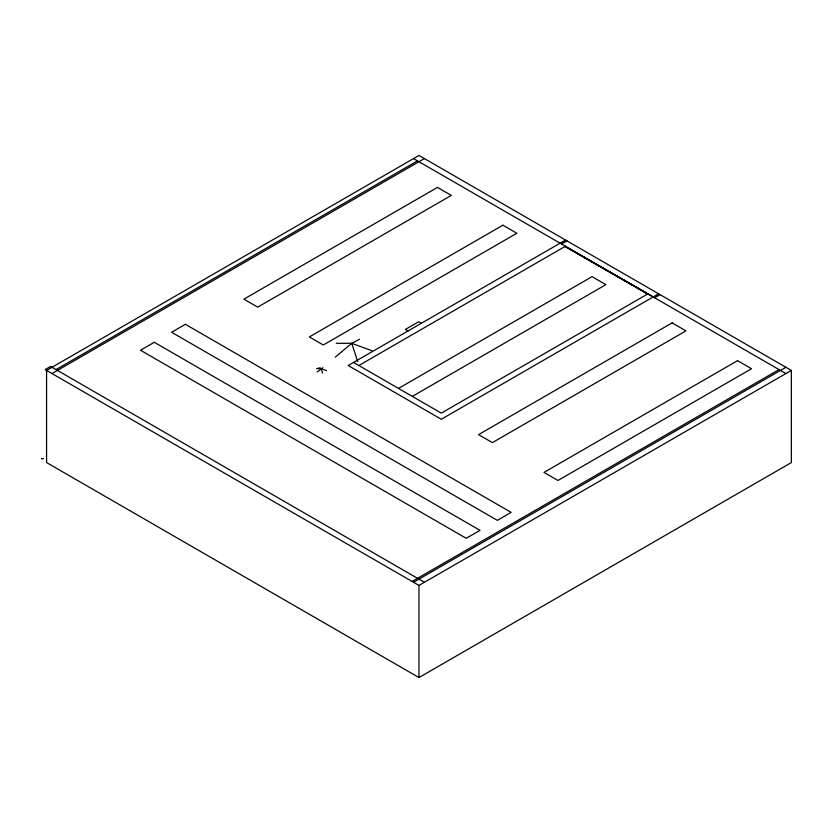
<?xml version="1.0" encoding="UTF-8"?>
<svg xmlns="http://www.w3.org/2000/svg" width="833" height="833" viewBox="0 0 833 833"><rect width="100%" height="100%" fill="white"/><g stroke="black" fill="none" stroke-linecap="round" stroke-linejoin="round"><path stroke-width="1.25" d="M317.165 371.966L322.933 367.697M335.251 357.159L351.745 343.321L359.523 339.27M56.009 369.592L417.52 160.873M52.021 373.569L424.403 158.572M566.971 240.883L561.536 244.017L565.524 240.05L348.204 365.52L441.303 419.27L658.622 293.799L654.634 297.766L660.069 294.632M358.846 365.52L565.409 246.256M398.486 388.417L592.044 276.66L605.883 284.647L412.325 396.393M647.855 293.872L441.303 413.126L353.525 362.449M412.085 581.455L779.042 369.592M413.532 582.288L785.915 367.291M424.403 582.288L50.574 366.458L45.138 369.592L418.968 585.422L791.35 370.425L791.35 462.575L418.968 677.562L46.586 462.575L46.586 370.425L418.968 155.438L791.35 370.425M317.862 368.228L320.247 367.832M336.261 343.29L351.745 343.321L371.893 350.693M316.602 368.623L321.142 368.634L326.536 370.602M647.574 294.028L565.118 246.422L647.866 293.862M565.118 246.422L653.187 296.933M413.532 158.572L785.915 373.569M421.352 323.287L418.687 321.757L405.39 329.431L408.045 330.972M351.745 343.321L357.763 361.668M321.142 368.634L322.61 373.111M418.968 585.422L418.968 677.562M154.272 342.28L140.485 350.235L466.23 538.305L480.016 530.35L154.272 342.28M185.384 324.308L171.598 332.263L497.353 520.344L511.139 512.378L185.384 324.308M437.46 187.415L243.902 299.162L257.73 307.148L451.299 195.401L437.46 187.415M43.004 458.619L41.65 458.619L43.004 458.619M502.893 225.191L309.335 336.938L323.298 344.997L516.856 233.25L502.893 225.191M672.116 322.881L478.548 434.639L492.386 442.625L685.944 330.868L672.116 322.881M737.549 360.658L543.991 472.415L557.943 480.474L751.512 368.727L737.549 360.658"/></g></svg>
